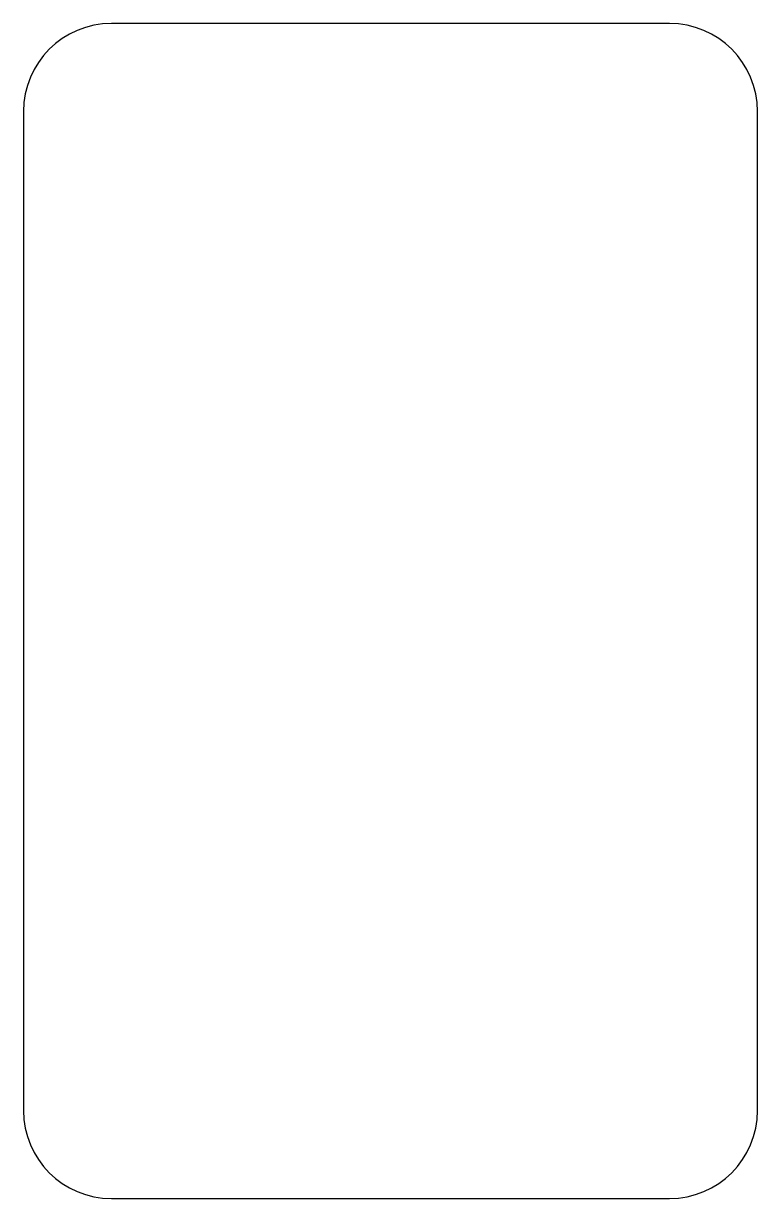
# Model space of a CAD drawing. Header units: millimetres. Extents: x -12.5 to 12.5, y -20 to 20.
import ezdxf

# ---------------------------------------------------------------- set-up
doc = ezdxf.new("R2010")
doc.units = ezdxf.units.MM
doc.layers.add('Rectangle', color=7, linetype='CONTINUOUS')

msp = doc.modelspace()

# ---------------------------------------------------------------- linework, layer by layer
at = {"layer": 'Rectangle'}
for p, q in [((9.5, 20), (-9.5, 20)), ((-12.5, 17), (-12.5, -17)), ((12.5, -17), (12.5, 17)), ((-9.5, -20), (9.5, -20))]:
    msp.add_line(p, q, dxfattribs=at)
for centre, start, end in [((-9.5, 17), 90, -180), ((9.5, 17), 0, 90), ((-9.5, -17), 180, -90), ((9.5, -17), -90, 0)]:
    msp.add_arc(centre, 3, start, end, dxfattribs=at)

doc.saveas('drawing.dxf')
